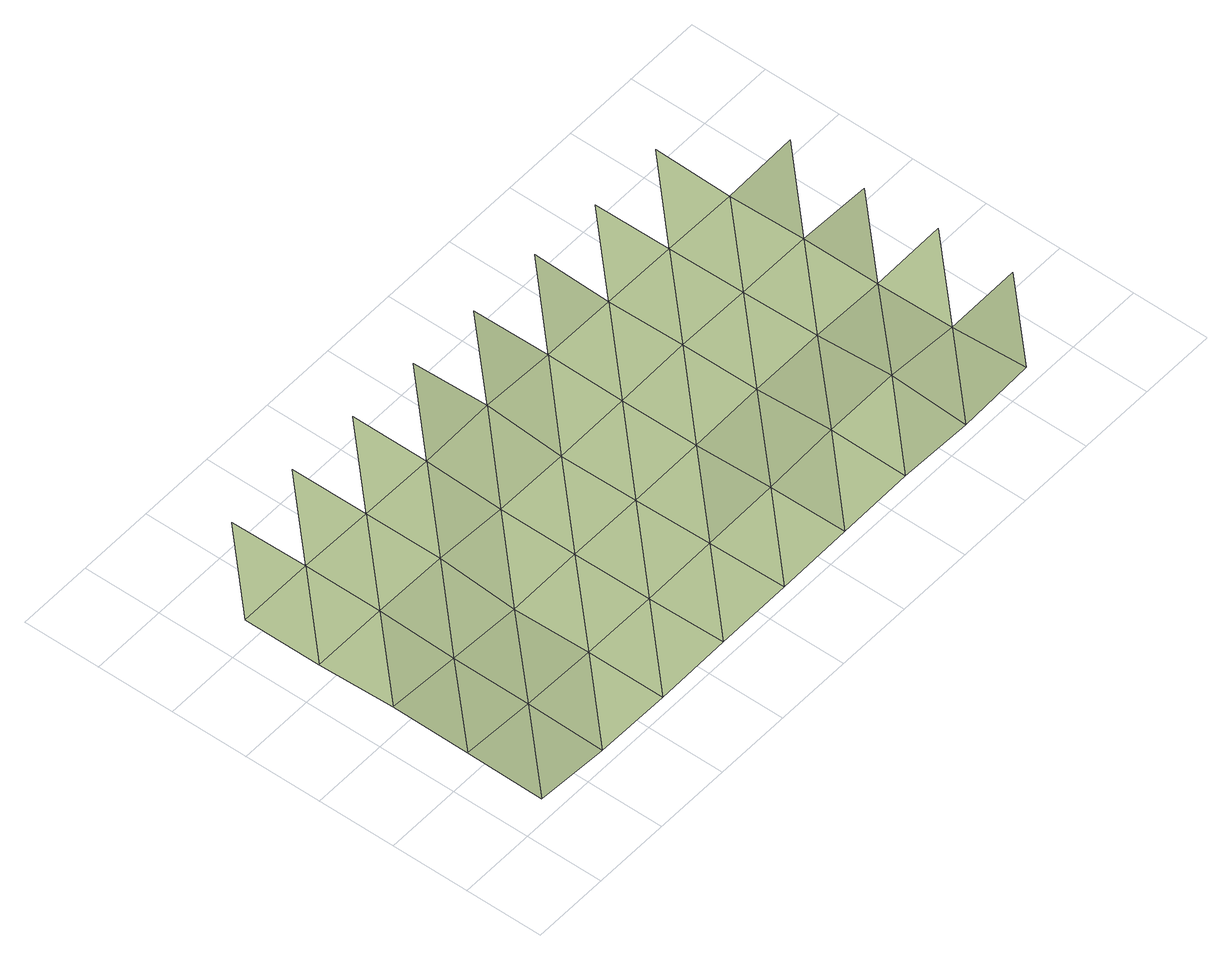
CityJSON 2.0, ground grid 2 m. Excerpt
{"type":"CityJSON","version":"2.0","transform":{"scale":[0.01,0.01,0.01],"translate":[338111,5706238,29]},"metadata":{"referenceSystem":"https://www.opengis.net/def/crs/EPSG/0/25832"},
"CityObjects":{
"terrain1":{"type":"TINRelief","attributes":{"lod":2},"geometry":[{"type":"CompositeSurface","lod":"2","boundaries":[[[0,1,2]],[[2,1,3]],[[4,0,5]],[[5,0,2]],[[6,4,7]],[[7,4,5]],[[8,6,9]],[[2,3,10]],[[9,6,7]],[[10,3,11]],[[5,2,12]],[[13,8,9]],[[12,2,10]],[[7,5,14]],[[14,5,12]],[[9,7,15]],[[10,11,16]],[[15,7,14]],[[16,11,17]],[[12,10,18]],[[19,9,15]],[[18,10,16]],[[14,12,20]],[[20,12,18]],[[15,14,21]],[[16,17,22]],[[21,14,20]],[[22,17,23]],[[18,16,24]],[[25,15,21]],[[24,16,22]],[[20,18,26]],[[26,18,24]],[[21,20,27]],[[22,23,28]],[[27,20,26]],[[28,23,29]],[[24,22,30]],[[31,21,27]],[[30,22,28]],[[26,24,32]],[[32,24,30]],[[27,26,33]],[[28,29,34]],[[33,26,32]],[[34,29,35]],[[30,28,36]],[[37,27,33]],[[36,28,34]],[[32,30,38]],[[38,30,36]],[[33,32,39]],[[34,35,40]],[[39,32,38]],[[40,35,41]],[[36,34,42]],[[43,33,39]],[[42,34,40]],[[38,36,44]],[[44,36,42]],[[39,38,45]],[[40,41,46]],[[45,38,44]],[[46,41,47]],[[42,40,48]],[[49,39,45]],[[48,40,46]],[[44,42,50]],[[50,42,48]],[[45,44,51]],[[46,47,52]],[[51,44,50]],[[48,46,53]],[[54,45,51]],[[50,48,55]],[[51,50,56]]]}]},
"terrain2":{"type":"TINRelief","attributes":{"lod":2},"geometry":[{"type":"CompositeSurface","lod":"2","boundaries":[[[0,1,2]],[[2,1,3]],[[4,0,5]],[[5,0,2]],[[6,4,7]],[[7,4,5]],[[8,6,9]],[[2,3,10]],[[9,6,7]],[[10,3,11]],[[5,2,12]],[[13,8,9]],[[12,2,10]],[[7,5,14]],[[14,5,12]],[[9,7,15]],[[10,11,16]],[[15,7,14]],[[16,11,17]],[[12,10,18]],[[19,9,15]],[[18,10,16]],[[14,12,20]],[[20,12,18]],[[15,14,21]],[[16,17,22]],[[21,14,20]],[[22,17,23]],[[18,16,24]],[[25,15,21]],[[24,16,22]],[[20,18,26]],[[26,18,24]],[[21,20,27]],[[22,23,28]],[[27,20,26]],[[28,23,29]],[[24,22,30]],[[31,21,27]],[[30,22,28]],[[26,24,32]],[[32,24,30]],[[27,26,33]],[[28,29,34]],[[33,26,32]],[[34,29,35]],[[30,28,36]],[[37,27,33]],[[36,28,34]],[[32,30,38]],[[38,30,36]],[[33,32,39]],[[34,35,40]],[[39,32,38]],[[40,35,41]],[[36,34,42]],[[43,33,39]],[[42,34,40]],[[38,36,44]],[[44,36,42]],[[39,38,45]],[[40,41,46]],[[45,38,44]],[[46,41,47]],[[42,40,48]],[[49,39,45]],[[48,40,46]],[[44,42,50]],[[50,42,48]],[[45,44,51]],[[46,47,52]],[[51,44,50]],[[48,46,53]],[[54,45,51]],[[50,48,55]],[[51,50,56]]]}]},
"terrain3":{"type":"TINRelief","attributes":{"lod":2},"geometry":[{"type":"CompositeSurface","lod":"2","boundaries":[[[0,1,2]],[[2,1,3]],[[4,0,5]],[[5,0,2]],[[6,4,7]],[[7,4,5]],[[8,6,9]],[[2,3,10]],[[9,6,7]],[[10,3,11]],[[5,2,12]],[[13,8,9]],[[12,2,10]],[[7,5,14]],[[14,5,12]],[[9,7,15]],[[10,11,16]],[[15,7,14]],[[16,11,17]],[[12,10,18]],[[19,9,15]],[[18,10,16]],[[14,12,20]],[[20,12,18]],[[15,14,21]],[[16,17,22]],[[21,14,20]],[[22,17,23]],[[18,16,24]],[[25,15,21]],[[24,16,22]],[[20,18,26]],[[26,18,24]],[[21,20,27]],[[22,23,28]],[[27,20,26]],[[28,23,29]],[[24,22,30]],[[31,21,27]],[[30,22,28]],[[26,24,32]],[[32,24,30]],[[27,26,33]],[[28,29,34]],[[33,26,32]],[[34,29,35]],[[30,28,36]],[[37,27,33]],[[36,28,34]],[[32,30,38]],[[38,30,36]],[[33,32,39]],[[34,35,40]],[[39,32,38]],[[40,35,41]],[[36,34,42]],[[43,33,39]],[[42,34,40]],[[38,36,44]],[[44,36,42]],[[39,38,45]],[[40,41,46]],[[45,38,44]],[[46,41,47]],[[42,40,48]],[[49,39,45]],[[48,40,46]],[[44,42,50]],[[50,42,48]],[[45,44,51]],[[46,47,52]],[[51,44,50]],[[48,46,53]],[[50,48,55]],[[51,50,56]]]}]}
},
"vertices":[
[73,222,81],[73,21,78],[273,222,64],[273,21,60],[73,424,83],[273,424,66],[73,625,75],[273,625,74],[73,826,74],[273,826,73],[472,222,56],[472,21,56],[472,424,49],[273,1027,69],[472,625,68],[472,826,67],[672,222,54],[672,21,60],[672,424,51],[472,1027,66],[672,625,52],[672,826,62],[872,222,57],[872,21,62],[872,424,50],[672,1027,61],[872,625,48],[872,826,67],[1072,222,62],[1072,21,65],[1072,424,53],[872,1027,57],[1072,625,51],[1072,826,55],[1272,222,72],[1272,21,69],[1272,424,57],[1072,1027,51],[1272,625,56],[1272,826,50],[1472,222,72],[1472,21,59],[1472,424,57],[1272,1027,59],[1472,625,50],[1472,826,46],[1671,222,53],[1671,21,69],[1671,424,49],[1472,1027,43],[1671,625,49],[1671,826,41],[1871,222,56],[1871,424,52],[1671,1027,47],[1871,625,37],[1871,826,48]
]}
